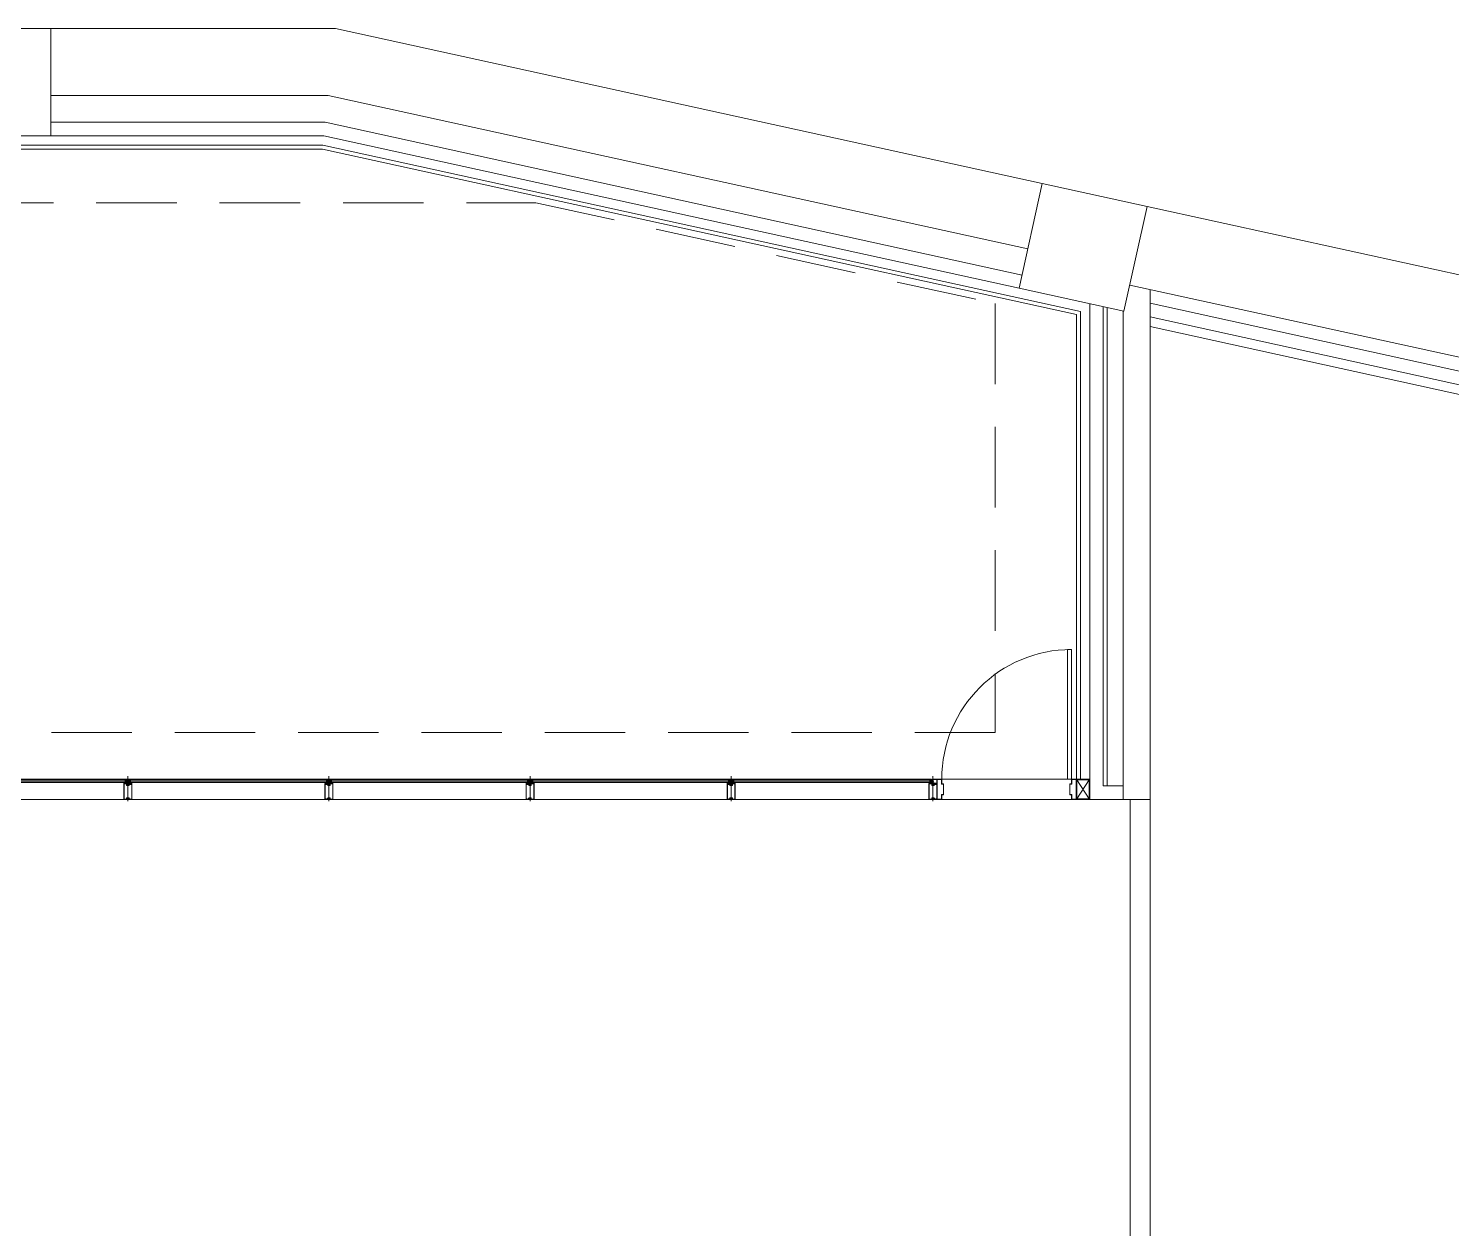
# Model space of a CAD drawing. Header units: millimetres. Extents: x 43806 to 399860, y -65551 to 59129.
# Drawn here: x 58320 to 68934, y -11624 to -2674 of the extents above; entities that cross this region are included whole.
import ezdxf

# ---------------------------------------------------------------- set-up
doc = ezdxf.new("R2010")
doc.units = ezdxf.units.MM
doc.header["$LTSCALE"] = 400
doc.header["$MEASUREMENT"] = 0
doc.linetypes.add('HID', pattern=[2.3, 1.5, -0.8])
doc.layers.add('A', color=8, linetype='CONTINUOUS', lineweight=0)

msp = doc.modelspace()

# ---------------------------------------------------------------- linework, layer by layer
at = {"layer": 'A', "ltscale": 4}
for p, q in [((57686, -2674), (58486, -2674)), ((58486, -2674), (58486, -3474)), ((58486, -3474), (57686, -3474)), ((65710, -4612), (65881, -3830)), ((65881, -3830), (66663, -4002)), ((66663, -4002), (66491, -4783)), ((66491, -4783), (65710, -4612))]:
    msp.add_line(p, q, dxfattribs=at)
at = {"layer": 'A', "ltscale": 2}
for p, q in [((58486, -2674), (60610, -2674)), ((60610, -2674), (65881, -3830)), ((58486, -3174), (60556, -3174)), ((60556, -3174), (65774, -4319)), ((58486, -3374), (60534, -3374)), ((60534, -3374), (65731, -4514)), ((58486, -3474), (60523, -3474)), ((60523, -3474), (65710, -4612)), ((44851, -3544), (60515, -3544)), ((44887, -3574), (60512, -3574)), ((60512, -3574), (66136, -4808)), ((60515, -3544), (66166, -4784)), ((66663, -4002), (73981, -5607)), ((66534, -4588), (73853, -6193)), ((66686, -4621), (66686, -8424)), ((66236, -4727), (66236, -8424)), ((66336, -4749), (66336, -8324)), ((66366, -4756), (66366, -8324)), ((66686, -4724), (73831, -6290)), ((66136, -4808), (66136, -8274)), ((66166, -4784), (66166, -8274)), ((66486, -4782), (66486, -8424)), ((66686, -4826), (73810, -6388)), ((66686, -4898), (74211, -6548)), ((66336, -8324), (66486, -8324)), ((66236, -8424), (66486, -8424)), ((66536, -13274), (66536, -8424)), ((66686, -13274), (66686, -8424))]:
    msp.add_line(p, q, dxfattribs=at)
at = {"layer": 'A', "linetype": 'HID'}
for p, q in [((52386, -3974), (62103, -3974)), ((62103, -3974), (65531, -4726)), ((65531, -4726), (65531, -7924)), ((65531, -7924), (56336, -7924))]:
    msp.add_line(p, q, dxfattribs=at)
at = {"layer": 'A'}
for p, q in [((66070, -8274), (66070, -7306)), ((66070, -7306), (66100, -7306)), ((66100, -7306), (66100, -8274)), ((65045, -8274), (51578, -8274)), ((59053, -8274), (59031, -8274)), ((59053, -8274), (59054, -8275)), ((59054, -8279), (59054, -8275)), ((59060, -8277), (59060, -8303)), ((59061, -8436), (59061, -8250)), ((59063, -8303), (59063, -8277)), ((59070, -8274), (59069, -8275)), ((59069, -8279), (59069, -8275)), ((59070, -8274), (59091, -8274)), ((60553, -8274), (60531, -8274)), ((60553, -8274), (60554, -8275)), ((60554, -8279), (60554, -8275)), ((60560, -8303), (60560, -8277)), ((60561, -8436), (60561, -8250)), ((60563, -8277), (60563, -8303)), ((60570, -8274), (60569, -8275)), ((60569, -8279), (60569, -8275)), ((60570, -8274), (60591, -8274)), ((62053, -8274), (62031, -8274)), ((62053, -8274), (62054, -8275)), ((62054, -8279), (62054, -8275)), ((62060, -8303), (62060, -8277)), ((62061, -8436), (62061, -8250)), ((62063, -8277), (62063, -8303)), ((62070, -8274), (62069, -8275)), ((62069, -8279), (62069, -8275)), ((62070, -8274), (62091, -8274)), ((63553, -8274), (63531, -8274)), ((63553, -8274), (63554, -8275)), ((63554, -8279), (63554, -8275)), ((63560, -8303), (63560, -8277)), ((63561, -8436), (63561, -8250)), ((63563, -8277), (63563, -8303)), ((63570, -8274), (63569, -8275)), ((63569, -8279), (63569, -8275)), ((63570, -8274), (63591, -8274)), ((65055, -8274), (65045, -8274)), ((65055, -8274), (65056, -8275)), ((65056, -8279), (65056, -8275)), ((65063, -8298), (65063, -8274)), ((65063, -8274), (65096, -8274)), ((65065, -8276), (65094, -8276)), ((65065, -8299), (65065, -8276)), ((65066, -8436), (65066, -8250)), ((65094, -8276), (65094, -8303)), ((65096, -8274), (65096, -8305)), ((65132, -8274), (65096, -8274)), ((65096, -8274), (65096, -8424)), ((65130, -8276), (65098, -8276)), ((65098, -8276), (65098, -8422)), ((65130, -8311), (65130, -8276)), ((65132, -8274), (66070, -8274)), ((65132, -8309), (65132, -8274)), ((66100, -8274), (66070, -8274)), ((66100, -8309), (66100, -8274)), ((66100, -8274), (66136, -8274)), ((66102, -8311), (66102, -8276)), ((66102, -8276), (66134, -8276)), ((66134, -8276), (66134, -8422)), ((66236, -8274), (66136, -8274)), ((66136, -8274), (66136, -8424)), ((66136, -8274), (66136, -8424)), ((66232, -8420), (66140, -8278)), ((66232, -8278), (66140, -8420)), ((66232, -8278), (66140, -8278)), ((66140, -8278), (66140, -8420)), ((66232, -8420), (66232, -8278)), ((66236, -8424), (66236, -8274)), ((65045, -8280), (51578, -8280)), ((65045, -8292), (51578, -8292)), ((65045, -8298), (51578, -8298)), ((59053, -8280), (59031, -8280)), ((59053, -8292), (59031, -8292)), ((59053, -8298), (59031, -8298)), ((59058, -8305), (59031, -8305)), ((59031, -8305), (59031, -8424)), ((59033, -8421), (59033, -8308)), ((59034, -8307), (59051, -8307)), ((59042, -8292), (59042, -8280)), ((59045, -8281), (59042, -8281)), ((59042, -8292), (59042, -8281)), ((59042, -8289), (59042, -8289)), ((59045, -8292), (59042, -8292)), ((59043, -8298), (59043, -8305)), ((59053, -8298), (59043, -8298)), ((59043, -8305), (59053, -8305)), ((59045, -8280), (59048, -8282)), ((59045, -8281), (59047, -8282)), ((59045, -8292), (59048, -8291)), ((59045, -8292), (59047, -8291)), ((59047, -8291), (59047, -8282)), ((59048, -8291), (59048, -8282)), ((59052, -8308), (59052, -8319)), ((59053, -8280), (59054, -8279)), ((59054, -8293), (59053, -8292)), ((59053, -8298), (59054, -8297)), ((59053, -8305), (59053, -8298)), ((59053, -8320), (59057, -8320)), ((59054, -8297), (59054, -8293)), ((59055, -8318), (59055, -8307)), ((59055, -8307), (59068, -8307)), ((59057, -8318), (59055, -8318)), ((59057, -8320), (59057, -8318)), ((59091, -8305), (59065, -8305)), ((59068, -8318), (59066, -8318)), ((59066, -8318), (59066, -8320)), ((59066, -8320), (59069, -8320)), ((59068, -8307), (59068, -8318)), ((59070, -8280), (59069, -8279)), ((59069, -8293), (59070, -8292)), ((59069, -8297), (59069, -8293)), ((59070, -8298), (59069, -8297)), ((59070, -8280), (59091, -8280)), ((59070, -8292), (59091, -8292)), ((59070, -8298), (59091, -8298)), ((59070, -8305), (59070, -8298)), ((59070, -8298), (59080, -8298)), ((59080, -8305), (59070, -8305)), ((59070, -8319), (59070, -8308)), ((59071, -8307), (59080, -8307)), ((59081, -8311), (59071, -8315)), ((59071, -8315), (59071, -8317)), ((59072, -8315), (59081, -8312)), ((59072, -8317), (59072, -8315)), ((59078, -8280), (59075, -8282)), ((59078, -8281), (59075, -8282)), ((59075, -8291), (59075, -8282)), ((59075, -8291), (59075, -8282)), ((59078, -8292), (59075, -8291)), ((59078, -8292), (59075, -8291)), ((59078, -8281), (59080, -8281)), ((59078, -8292), (59080, -8292)), ((59080, -8292), (59080, -8281)), ((59081, -8289), (59080, -8289)), ((59080, -8298), (59080, -8305)), ((59081, -8292), (59081, -8280)), ((59081, -8308), (59081, -8311)), ((59082, -8312), (59081, -8311)), ((59081, -8311), (59082, -8312)), ((59081, -8312), (59082, -8314)), ((59084, -8311), (59082, -8312)), ((59082, -8312), (59084, -8311)), ((59082, -8314), (59084, -8312)), ((59084, -8311), (59084, -8308)), ((59091, -8311), (59084, -8311)), ((59084, -8312), (59089, -8312)), ((59085, -8307), (59088, -8307)), ((59089, -8308), (59089, -8311)), ((59089, -8311), (59091, -8311)), ((59090, -8312), (59090, -8421)), ((59091, -8311), (59091, -8305)), ((59091, -8422), (59091, -8311)), ((60553, -8280), (60531, -8280)), ((60553, -8292), (60531, -8292)), ((60553, -8298), (60531, -8298)), ((60531, -8311), (60531, -8305)), ((60531, -8305), (60558, -8305)), ((60531, -8422), (60531, -8311)), ((60531, -8311), (60539, -8311)), ((60533, -8311), (60531, -8311)), ((60533, -8308), (60533, -8311)), ((60538, -8312), (60533, -8312)), ((60533, -8312), (60533, -8421)), ((60538, -8307), (60534, -8307)), ((60540, -8314), (60538, -8312)), ((60539, -8311), (60539, -8308)), ((60539, -8311), (60540, -8312)), ((60540, -8312), (60539, -8311)), ((60540, -8312), (60542, -8311)), ((60542, -8311), (60540, -8312)), ((60542, -8312), (60540, -8314)), ((60542, -8292), (60542, -8280)), ((60542, -8292), (60542, -8281)), ((60545, -8281), (60542, -8281)), ((60542, -8289), (60542, -8289)), ((60545, -8292), (60542, -8292)), ((60542, -8308), (60542, -8311)), ((60542, -8311), (60552, -8315)), ((60551, -8315), (60542, -8312)), ((60543, -8298), (60543, -8305)), ((60553, -8298), (60543, -8298)), ((60543, -8305), (60553, -8305)), ((60551, -8307), (60543, -8307)), ((60545, -8280), (60548, -8282)), ((60545, -8281), (60547, -8282)), ((60545, -8292), (60547, -8291)), ((60545, -8292), (60548, -8291)), ((60547, -8291), (60547, -8282)), ((60548, -8291), (60548, -8282)), ((60551, -8317), (60551, -8315)), ((60552, -8319), (60552, -8308)), ((60552, -8315), (60552, -8317)), ((60553, -8280), (60554, -8279)), ((60554, -8293), (60553, -8292)), ((60553, -8298), (60554, -8297)), ((60553, -8305), (60553, -8298)), ((60557, -8320), (60553, -8320)), ((60554, -8297), (60554, -8293)), ((60568, -8307), (60555, -8307)), ((60555, -8307), (60555, -8318)), ((60555, -8318), (60557, -8318)), ((60557, -8318), (60557, -8320)), ((60565, -8305), (60591, -8305)), ((60566, -8320), (60566, -8318)), ((60566, -8318), (60568, -8318)), ((60569, -8320), (60566, -8320)), ((60568, -8318), (60568, -8307)), ((60570, -8280), (60569, -8279)), ((60569, -8293), (60570, -8292)), ((60569, -8297), (60569, -8293)), ((60570, -8298), (60569, -8297)), ((60570, -8280), (60591, -8280)), ((60570, -8292), (60591, -8292)), ((60570, -8298), (60591, -8298)), ((60570, -8305), (60570, -8298)), ((60570, -8298), (60580, -8298)), ((60580, -8305), (60570, -8305)), ((60570, -8308), (60570, -8319)), ((60588, -8307), (60571, -8307)), ((60578, -8280), (60575, -8282)), ((60578, -8281), (60575, -8282)), ((60575, -8291), (60575, -8282)), ((60575, -8291), (60575, -8282)), ((60578, -8292), (60575, -8291)), ((60578, -8292), (60575, -8291)), ((60578, -8281), (60580, -8281)), ((60578, -8292), (60580, -8292)), ((60580, -8292), (60580, -8281)), ((60581, -8289), (60580, -8289)), ((60580, -8298), (60580, -8305)), ((60581, -8292), (60581, -8280)), ((60589, -8421), (60589, -8308)), ((60591, -8305), (60591, -8424)), ((62053, -8280), (62031, -8280)), ((62053, -8292), (62031, -8292)), ((62053, -8298), (62031, -8298)), ((62031, -8311), (62031, -8305)), ((62031, -8305), (62058, -8305)), ((62031, -8422), (62031, -8311)), ((62031, -8311), (62039, -8311)), ((62033, -8311), (62031, -8311)), ((62033, -8308), (62033, -8311)), ((62038, -8312), (62033, -8312)), ((62033, -8312), (62033, -8421)), ((62038, -8307), (62034, -8307)), ((62040, -8314), (62038, -8312)), ((62039, -8311), (62039, -8308)), ((62039, -8311), (62040, -8312)), ((62040, -8312), (62039, -8311)), ((62040, -8312), (62042, -8311)), ((62042, -8311), (62040, -8312)), ((62042, -8312), (62040, -8314)), ((62042, -8292), (62042, -8280)), ((62042, -8292), (62042, -8281)), ((62045, -8281), (62042, -8281)), ((62042, -8289), (62042, -8289)), ((62045, -8292), (62042, -8292)), ((62042, -8308), (62042, -8311)), ((62042, -8311), (62052, -8315)), ((62051, -8315), (62042, -8312)), ((62043, -8298), (62043, -8305)), ((62053, -8298), (62043, -8298)), ((62043, -8305), (62053, -8305)), ((62051, -8307), (62043, -8307)), ((62045, -8280), (62048, -8282)), ((62045, -8281), (62047, -8282)), ((62045, -8292), (62047, -8291)), ((62045, -8292), (62048, -8291)), ((62047, -8291), (62047, -8282)), ((62048, -8291), (62048, -8282)), ((62051, -8317), (62051, -8315)), ((62052, -8319), (62052, -8308)), ((62052, -8315), (62052, -8317)), ((62053, -8280), (62054, -8279)), ((62054, -8293), (62053, -8292)), ((62053, -8298), (62054, -8297)), ((62053, -8305), (62053, -8298)), ((62057, -8320), (62053, -8320)), ((62054, -8297), (62054, -8293)), ((62068, -8307), (62055, -8307)), ((62055, -8307), (62055, -8318)), ((62055, -8318), (62057, -8318)), ((62057, -8318), (62057, -8320)), ((62065, -8305), (62091, -8305)), ((62066, -8320), (62066, -8318)), ((62066, -8318), (62068, -8318)), ((62069, -8320), (62066, -8320)), ((62068, -8318), (62068, -8307)), ((62070, -8280), (62069, -8279)), ((62069, -8293), (62070, -8292)), ((62069, -8297), (62069, -8293)), ((62070, -8298), (62069, -8297)), ((62070, -8280), (62091, -8280)), ((62070, -8292), (62091, -8292)), ((62070, -8298), (62091, -8298)), ((62070, -8305), (62070, -8298)), ((62070, -8298), (62080, -8298)), ((62080, -8305), (62070, -8305)), ((62070, -8308), (62070, -8319)), ((62088, -8307), (62071, -8307)), ((62078, -8280), (62075, -8282)), ((62078, -8281), (62075, -8282)), ((62075, -8291), (62075, -8282)), ((62075, -8291), (62075, -8282)), ((62078, -8292), (62075, -8291)), ((62078, -8292), (62075, -8291)), ((62078, -8281), (62080, -8281)), ((62078, -8292), (62080, -8292)), ((62080, -8292), (62080, -8281)), ((62081, -8289), (62080, -8289)), ((62080, -8298), (62080, -8305)), ((62081, -8292), (62081, -8280)), ((62089, -8421), (62089, -8308)), ((62091, -8305), (62091, -8424)), ((63553, -8280), (63531, -8280)), ((63553, -8292), (63531, -8292)), ((63553, -8298), (63531, -8298)), ((63531, -8311), (63531, -8305)), ((63531, -8305), (63558, -8305)), ((63531, -8422), (63531, -8311)), ((63531, -8311), (63539, -8311)), ((63533, -8311), (63531, -8311)), ((63533, -8308), (63533, -8311)), ((63538, -8312), (63533, -8312)), ((63533, -8312), (63533, -8421)), ((63538, -8307), (63534, -8307)), ((63540, -8314), (63538, -8312)), ((63539, -8311), (63539, -8308)), ((63539, -8311), (63540, -8312)), ((63540, -8312), (63539, -8311)), ((63540, -8312), (63542, -8311)), ((63542, -8311), (63540, -8312)), ((63542, -8312), (63540, -8314)), ((63542, -8292), (63542, -8280)), ((63542, -8292), (63542, -8281)), ((63545, -8281), (63542, -8281)), ((63542, -8289), (63542, -8289)), ((63545, -8292), (63542, -8292)), ((63542, -8308), (63542, -8311)), ((63542, -8311), (63552, -8315)), ((63551, -8315), (63542, -8312)), ((63543, -8298), (63543, -8305)), ((63553, -8298), (63543, -8298)), ((63543, -8305), (63553, -8305)), ((63551, -8307), (63543, -8307)), ((63545, -8280), (63548, -8282)), ((63545, -8281), (63547, -8282)), ((63545, -8292), (63547, -8291)), ((63545, -8292), (63548, -8291)), ((63547, -8291), (63547, -8282)), ((63548, -8291), (63548, -8282)), ((63551, -8317), (63551, -8315)), ((63552, -8319), (63552, -8308)), ((63552, -8315), (63552, -8317)), ((63553, -8280), (63554, -8279)), ((63554, -8293), (63553, -8292)), ((63553, -8298), (63554, -8297)), ((63553, -8305), (63553, -8298)), ((63557, -8320), (63553, -8320)), ((63554, -8297), (63554, -8293)), ((63568, -8307), (63555, -8307)), ((63555, -8307), (63555, -8318)), ((63555, -8318), (63557, -8318)), ((63557, -8318), (63557, -8320)), ((63565, -8305), (63591, -8305)), ((63566, -8320), (63566, -8318)), ((63566, -8318), (63568, -8318)), ((63569, -8320), (63566, -8320)), ((63568, -8318), (63568, -8307)), ((63570, -8280), (63569, -8279)), ((63569, -8293), (63570, -8292)), ((63569, -8297), (63569, -8293)), ((63570, -8298), (63569, -8297)), ((63570, -8280), (63591, -8280)), ((63570, -8292), (63591, -8292)), ((63570, -8298), (63591, -8298)), ((63570, -8305), (63570, -8298)), ((63570, -8298), (63580, -8298)), ((63580, -8305), (63570, -8305)), ((63570, -8308), (63570, -8319)), ((63588, -8307), (63571, -8307)), ((63578, -8280), (63575, -8282)), ((63578, -8281), (63575, -8282)), ((63575, -8291), (63575, -8282)), ((63575, -8291), (63575, -8282)), ((63578, -8292), (63575, -8291)), ((63578, -8292), (63575, -8291)), ((63578, -8281), (63580, -8281)), ((63578, -8292), (63580, -8292)), ((63580, -8292), (63580, -8281)), ((63581, -8289), (63580, -8289)), ((63580, -8298), (63580, -8305)), ((63581, -8292), (63581, -8280)), ((63589, -8421), (63589, -8308)), ((63591, -8305), (63591, -8424)), ((65063, -8305), (65036, -8305)), ((65036, -8305), (65036, -8424)), ((65038, -8421), (65038, -8308)), ((65039, -8307), (65056, -8307)), ((65044, -8292), (65044, -8280)), ((65055, -8280), (65044, -8280)), ((65047, -8281), (65044, -8281)), ((65044, -8292), (65044, -8281)), ((65044, -8289), (65044, -8289)), ((65047, -8292), (65044, -8292)), ((65055, -8292), (65044, -8292)), ((65045, -8298), (65045, -8305)), ((65055, -8298), (65045, -8298)), ((65045, -8305), (65055, -8305)), ((65047, -8280), (65050, -8282)), ((65047, -8281), (65049, -8282)), ((65047, -8292), (65050, -8291)), ((65047, -8292), (65049, -8291)), ((65049, -8291), (65049, -8282)), ((65050, -8291), (65050, -8282)), ((65055, -8280), (65056, -8279)), ((65056, -8293), (65055, -8292)), ((65055, -8298), (65056, -8297)), ((65055, -8305), (65055, -8298)), ((65063, -8279), (65056, -8299)), ((65063, -8298), (65056, -8279)), ((65063, -8279), (65056, -8279)), ((65056, -8279), (65056, -8299)), ((65056, -8297), (65056, -8293)), ((65056, -8299), (65063, -8299)), ((65057, -8308), (65057, -8319)), ((65058, -8320), (65062, -8320)), ((65060, -8318), (65060, -8307)), ((65060, -8307), (65073, -8307)), ((65062, -8318), (65060, -8318)), ((65062, -8293), (65062, -8293)), ((65062, -8293), (65062, -8293)), ((65062, -8293), (65062, -8293)), ((65062, -8293), (65062, -8293)), ((65062, -8293), (65062, -8293)), ((65062, -8293), (65062, -8293)), ((65062, -8293), (65062, -8293)), ((65062, -8293), (65062, -8293)), ((65062, -8293), (65062, -8293)), ((65062, -8293), (65062, -8293)), ((65062, -8293), (65062, -8293)), ((65062, -8293), (65062, -8293)), ((65062, -8293), (65062, -8293)), ((65062, -8293), (65062, -8293)), ((65062, -8293), (65062, -8293)), ((65062, -8293), (65062, -8293)), ((65062, -8293), (65062, -8293)), ((65062, -8293), (65062, -8293)), ((65062, -8293), (65062, -8293)), ((65062, -8293), (65062, -8293)), ((65062, -8293), (65062, -8293)), ((65062, -8293), (65062, -8293)), ((65062, -8293), (65062, -8293)), ((65062, -8293), (65062, -8293)), ((65062, -8293), (65062, -8293)), ((65062, -8293), (65062, -8293)), ((65062, -8293), (65062, -8293)), ((65062, -8293), (65062, -8293)), ((65062, -8293), (65062, -8293)), ((65062, -8293), (65062, -8293)), ((65062, -8293), (65062, -8293)), ((65062, -8293), (65062, -8293)), ((65062, -8293), (65062, -8293)), ((65062, -8293), (65062, -8293)), ((65062, -8293), (65062, -8293)), ((65062, -8293), (65062, -8293)), ((65062, -8293), (65062, -8293)), ((65062, -8293), (65062, -8293)), ((65062, -8293), (65062, -8293)), ((65062, -8293), (65062, -8293)), ((65062, -8293), (65062, -8293)), ((65062, -8293), (65062, -8294)), ((65062, -8294), (65062, -8294)), ((65062, -8294), (65062, -8294)), ((65062, -8294), (65062, -8294)), ((65062, -8294), (65062, -8294)), ((65062, -8294), (65062, -8294)), ((65062, -8294), (65062, -8294)), ((65062, -8294), (65062, -8294)), ((65062, -8294), (65062, -8294)), ((65062, -8294), (65062, -8294)), ((65062, -8294), (65062, -8294)), ((65062, -8294), (65062, -8294)), ((65062, -8294), (65062, -8294)), ((65062, -8294), (65062, -8294)), ((65062, -8294), (65062, -8294)), ((65062, -8294), (65062, -8294)), ((65062, -8294), (65062, -8294)), ((65062, -8294), (65062, -8294)), ((65062, -8294), (65062, -8294)), ((65062, -8294), (65062, -8294)), ((65062, -8294), (65062, -8294)), ((65062, -8294), (65062, -8294)), ((65062, -8294), (65062, -8294)), ((65062, -8294), (65062, -8294)), ((65062, -8294), (65062, -8294)), ((65062, -8294), (65062, -8294)), ((65062, -8294), (65062, -8294)), ((65062, -8294), (65062, -8294)), ((65062, -8294), (65062, -8294)), ((65062, -8294), (65062, -8294)), ((65062, -8294), (65062, -8294)), ((65062, -8294), (65062, -8294)), ((65062, -8294), (65062, -8294)), ((65062, -8294), (65062, -8294)), ((65062, -8294), (65062, -8294)), ((65062, -8294), (65062, -8294)), ((65062, -8294), (65062, -8294)), ((65062, -8294), (65062, -8294)), ((65062, -8294), (65062, -8294)), ((65062, -8294), (65062, -8294)), ((65062, -8294), (65063, -8294)), ((65063, -8294), (65062, -8294)), ((65062, -8294), (65062, -8294)), ((65062, -8294), (65062, -8294)), ((65062, -8294), (65062, -8294)), ((65062, -8294), (65062, -8294)), ((65062, -8294), (65062, -8294)), ((65062, -8294), (65062, -8294)), ((65062, -8294), (65062, -8294)), ((65062, -8294), (65062, -8294)), ((65062, -8294), (65062, -8294)), ((65062, -8294), (65062, -8294)), ((65062, -8294), (65062, -8294)), ((65062, -8294), (65062, -8294)), ((65062, -8294), (65062, -8294)), ((65062, -8294), (65062, -8294)), ((65062, -8294), (65062, -8294)), ((65062, -8294), (65062, -8294)), ((65062, -8294), (65062, -8294)), ((65062, -8294), (65062, -8294)), ((65062, -8294), (65062, -8294)), ((65062, -8294), (65062, -8294)), ((65062, -8294), (65062, -8294)), ((65062, -8294), (65062, -8294)), ((65062, -8294), (65062, -8294)), ((65062, -8294), (65062, -8294)), ((65062, -8294), (65062, -8294)), ((65062, -8294), (65062, -8294)), ((65062, -8294), (65062, -8294)), ((65062, -8294), (65062, -8294)), ((65062, -8294), (65062, -8294)), ((65062, -8294), (65062, -8294)), ((65062, -8294), (65062, -8294)), ((65062, -8294), (65062, -8294)), ((65062, -8294), (65062, -8294)), ((65062, -8294), (65062, -8294)), ((65062, -8294), (65062, -8294)), ((65062, -8294), (65062, -8294)), ((65062, -8294), (65062, -8295)), ((65062, -8295), (65062, -8295)), ((65062, -8295), (65062, -8295)), ((65062, -8295), (65062, -8295)), ((65062, -8295), (65062, -8295)), ((65062, -8295), (65062, -8295)), ((65062, -8295), (65062, -8295)), ((65062, -8295), (65062, -8295)), ((65062, -8295), (65062, -8295)), ((65062, -8295), (65062, -8295)), ((65062, -8295), (65062, -8295)), ((65062, -8295), (65062, -8295)), ((65062, -8295), (65062, -8295)), ((65062, -8295), (65062, -8295)), ((65062, -8295), (65062, -8295)), ((65062, -8295), (65062, -8295)), ((65062, -8295), (65062, -8295)), ((65062, -8295), (65062, -8295)), ((65062, -8295), (65062, -8295)), ((65062, -8295), (65062, -8295)), ((65062, -8295), (65062, -8295)), ((65062, -8295), (65062, -8295)), ((65062, -8295), (65062, -8295)), ((65062, -8295), (65062, -8295)), ((65062, -8295), (65062, -8295)), ((65062, -8295), (65062, -8295)), ((65062, -8295), (65062, -8295)), ((65062, -8295), (65062, -8295)), ((65062, -8295), (65062, -8295)), ((65062, -8295), (65062, -8295)), ((65062, -8295), (65062, -8295)), ((65062, -8295), (65062, -8295)), ((65062, -8295), (65062, -8295)), ((65062, -8295), (65062, -8295)), ((65062, -8295), (65062, -8295)), ((65062, -8295), (65062, -8295)), ((65062, -8295), (65062, -8295)), ((65062, -8295), (65062, -8295)), ((65062, -8295), (65062, -8295)), ((65062, -8295), (65062, -8295)), ((65062, -8295), (65062, -8295)), ((65062, -8295), (65062, -8295)), ((65062, -8295), (65062, -8295)), ((65062, -8295), (65062, -8295)), ((65062, -8295), (65062, -8295)), ((65062, -8320), (65062, -8318)), ((65063, -8299), (65063, -8279)), ((65063, -8292), (65063, -8296)), ((65063, -8293), (65070, -8293)), ((65063, -8294), (65063, -8294)), ((65063, -8294), (65063, -8294)), ((65063, -8294), (65063, -8294)), ((65063, -8294), (65063, -8294)), ((65063, -8294), (65063, -8294)), ((65063, -8294), (65063, -8294)), ((65063, -8294), (65063, -8294)), ((65063, -8294), (65063, -8294)), ((65063, -8294), (65063, -8294)), ((65063, -8294), (65063, -8294)), ((65063, -8294), (65063, -8294)), ((65063, -8294), (65063, -8294)), ((65063, -8294), (65063, -8294)), ((65063, -8294), (65063, -8294)), ((65063, -8294), (65063, -8294)), ((65063, -8294), (65063, -8294)), ((65063, -8294), (65063, -8294)), ((65063, -8294), (65063, -8294)), ((65063, -8294), (65063, -8294)), ((65063, -8294), (65063, -8294)), ((65063, -8294), (65063, -8294)), ((65063, -8294), (65063, -8294)), ((65063, -8294), (65063, -8294)), ((65063, -8294), (65063, -8294)), ((65063, -8294), (65063, -8294)), ((65063, -8294), (65063, -8294)), ((65063, -8295), (65070, -8295)), ((65063, -8299), (65065, -8299)), ((65065, -8282), (65065, -8303)), ((65065, -8299), (65065, -8299)), ((65068, -8303), (65068, -8282)), ((65072, -8294), (65070, -8293)), ((65070, -8295), (65072, -8294)), ((65096, -8305), (65070, -8305)), ((65073, -8318), (65071, -8318)), ((65071, -8318), (65071, -8320)), ((65071, -8320), (65074, -8320)), ((65073, -8307), (65073, -8318)), ((65075, -8305), (65075, -8303)), ((65094, -8303), (65075, -8303)), ((65096, -8305), (65075, -8305)), ((65075, -8319), (65075, -8308)), ((65076, -8307), (65085, -8307)), ((65086, -8311), (65076, -8315)), ((65076, -8315), (65076, -8317)), ((65077, -8315), (65086, -8312)), ((65077, -8317), (65077, -8315)), ((65086, -8308), (65086, -8311)), ((65086, -8311), (65087, -8312)), ((65087, -8312), (65086, -8311)), ((65086, -8312), (65087, -8314)), ((65087, -8312), (65089, -8311)), ((65089, -8311), (65087, -8312)), ((65087, -8314), (65089, -8312)), ((65089, -8311), (65089, -8308)), ((65096, -8311), (65089, -8311)), ((65089, -8312), (65094, -8312)), ((65090, -8307), (65093, -8307)), ((65094, -8308), (65094, -8311)), ((65094, -8311), (65096, -8311)), ((65095, -8312), (65095, -8421)), ((65096, -8311), (65096, -8305)), ((65096, -8422), (65096, -8311)), ((65144, -8311), (65130, -8311)), ((65146, -8309), (65132, -8309)), ((65144, -8387), (65144, -8311)), ((65146, -8389), (65146, -8309)), ((66086, -8389), (66086, -8309)), ((66086, -8309), (66100, -8309)), ((66088, -8387), (66088, -8311)), ((66088, -8311), (66102, -8311)), ((65036, -8424), (51586, -8424)), ((59031, -8424), (59091, -8424)), ((59051, -8422), (59034, -8422)), ((59052, -8414), (59052, -8421)), ((59057, -8413), (59053, -8413)), ((59055, -8422), (59055, -8415)), ((59055, -8415), (59057, -8415)), ((59068, -8422), (59055, -8422)), ((59057, -8415), (59057, -8413)), ((59069, -8413), (59066, -8413)), ((59066, -8413), (59066, -8415)), ((59066, -8415), (59068, -8415)), ((59068, -8415), (59068, -8422)), ((59070, -8421), (59070, -8414)), ((59071, -8416), (59071, -8416)), ((59071, -8416), (59071, -8419)), ((59071, -8419), (59081, -8422)), ((59081, -8422), (59071, -8422)), ((59072, -8418), (59072, -8416)), ((59081, -8421), (59072, -8418)), ((59082, -8419), (59081, -8421)), ((59081, -8422), (59082, -8421)), ((59082, -8421), (59081, -8422)), ((59084, -8421), (59082, -8419)), ((59082, -8421), (59084, -8422)), ((59084, -8422), (59082, -8421)), ((59089, -8421), (59084, -8421)), ((59084, -8422), (59091, -8422)), ((59091, -8422), (59084, -8422)), ((59091, -8424), (59091, -8422)), ((60539, -8422), (60531, -8422)), ((60531, -8424), (60531, -8422)), ((60531, -8422), (60539, -8422)), ((60591, -8424), (60531, -8424)), ((60533, -8421), (60538, -8421)), ((60538, -8421), (60540, -8419)), ((60540, -8421), (60539, -8422)), ((60539, -8422), (60540, -8421)), ((60540, -8419), (60542, -8421)), ((60542, -8422), (60540, -8421)), ((60540, -8421), (60542, -8422)), ((60542, -8421), (60551, -8418)), ((60552, -8419), (60542, -8422)), ((60542, -8422), (60551, -8422)), ((60551, -8418), (60551, -8416)), ((60551, -8416), (60551, -8416)), ((60552, -8421), (60552, -8414)), ((60552, -8416), (60552, -8419)), ((60553, -8413), (60557, -8413)), ((60557, -8415), (60555, -8415)), ((60555, -8415), (60555, -8422)), ((60555, -8422), (60568, -8422)), ((60557, -8413), (60557, -8415)), ((60566, -8415), (60566, -8413)), ((60566, -8413), (60569, -8413)), ((60568, -8415), (60566, -8415)), ((60568, -8422), (60568, -8415)), ((60570, -8414), (60570, -8421)), ((60571, -8422), (60588, -8422)), ((62039, -8422), (62031, -8422)), ((62031, -8424), (62031, -8422)), ((62031, -8422), (62039, -8422)), ((62091, -8424), (62031, -8424)), ((62033, -8421), (62038, -8421)), ((62038, -8421), (62040, -8419)), ((62040, -8421), (62039, -8422)), ((62039, -8422), (62040, -8421)), ((62040, -8419), (62042, -8421)), ((62042, -8422), (62040, -8421)), ((62040, -8421), (62042, -8422)), ((62042, -8421), (62051, -8418)), ((62052, -8419), (62042, -8422)), ((62042, -8422), (62051, -8422)), ((62051, -8418), (62051, -8416)), ((62051, -8416), (62051, -8416)), ((62052, -8421), (62052, -8414)), ((62052, -8416), (62052, -8419)), ((62053, -8413), (62057, -8413)), ((62057, -8415), (62055, -8415)), ((62055, -8415), (62055, -8422)), ((62055, -8422), (62068, -8422)), ((62057, -8413), (62057, -8415)), ((62066, -8415), (62066, -8413)), ((62066, -8413), (62069, -8413)), ((62068, -8415), (62066, -8415)), ((62068, -8422), (62068, -8415)), ((62070, -8414), (62070, -8421)), ((62071, -8422), (62088, -8422)), ((63539, -8422), (63531, -8422)), ((63531, -8424), (63531, -8422)), ((63531, -8422), (63539, -8422)), ((63591, -8424), (63531, -8424)), ((63533, -8421), (63538, -8421)), ((63538, -8421), (63540, -8419)), ((63540, -8421), (63539, -8422)), ((63539, -8422), (63540, -8421)), ((63540, -8419), (63542, -8421)), ((63542, -8422), (63540, -8421)), ((63540, -8421), (63542, -8422)), ((63542, -8421), (63551, -8418)), ((63552, -8419), (63542, -8422)), ((63542, -8422), (63551, -8422)), ((63551, -8418), (63551, -8416)), ((63551, -8416), (63551, -8416)), ((63552, -8421), (63552, -8414)), ((63552, -8416), (63552, -8419)), ((63553, -8413), (63557, -8413)), ((63557, -8415), (63555, -8415)), ((63555, -8415), (63555, -8422)), ((63555, -8422), (63568, -8422)), ((63557, -8413), (63557, -8415)), ((63566, -8415), (63566, -8413)), ((63566, -8413), (63569, -8413)), ((63568, -8415), (63566, -8415)), ((63568, -8422), (63568, -8415)), ((63570, -8414), (63570, -8421)), ((63571, -8422), (63588, -8422)), ((65036, -8424), (65096, -8424)), ((65056, -8422), (65039, -8422)), ((65057, -8414), (65057, -8421)), ((65062, -8413), (65058, -8413)), ((65060, -8422), (65060, -8415)), ((65060, -8415), (65062, -8415)), ((65073, -8422), (65060, -8422)), ((65062, -8415), (65062, -8413)), ((65074, -8413), (65071, -8413)), ((65071, -8413), (65071, -8415)), ((65071, -8415), (65073, -8415)), ((65073, -8415), (65073, -8422)), ((65075, -8421), (65075, -8414)), ((65076, -8416), (65076, -8416)), ((65076, -8416), (65076, -8419)), ((65076, -8419), (65086, -8422)), ((65086, -8422), (65076, -8422)), ((65077, -8418), (65077, -8416)), ((65086, -8421), (65077, -8418)), ((65087, -8419), (65086, -8421)), ((65087, -8421), (65086, -8422)), ((65086, -8422), (65087, -8421)), ((65089, -8421), (65087, -8419)), ((65089, -8422), (65087, -8421)), ((65087, -8421), (65089, -8422)), ((65094, -8421), (65089, -8421)), ((65096, -8422), (65089, -8422)), ((65089, -8422), (65096, -8422)), ((65096, -8424), (65096, -8422)), ((65096, -8424), (65132, -8424)), ((65098, -8422), (65130, -8422)), ((65130, -8422), (65130, -8387)), ((65130, -8387), (65144, -8387)), ((65132, -8424), (65132, -8389)), ((65132, -8389), (65146, -8389)), ((65132, -8424), (66100, -8424)), ((66100, -8389), (66086, -8389)), ((66102, -8387), (66088, -8387)), ((66100, -8424), (66100, -8389)), ((66136, -8424), (66100, -8424)), ((66102, -8422), (66102, -8387)), ((66134, -8422), (66102, -8422)), ((66136, -8424), (66236, -8424)), ((66140, -8420), (66232, -8420)), ((66486, -8424), (66686, -8424))]:
    msp.add_line(p, q, dxfattribs=at)
for centre in [(59057, -8295), (59066, -8295), (60557, -8295), (60566, -8295), (62057, -8295), (62066, -8295), (63557, -8295), (63566, -8295)]:
    msp.add_circle(centre, 3, dxfattribs=at)
for centre, radius, start, end in [((66100, -8274), 968, 90, 180), ((59061, -8239), 36.6, 256.5803, 283.4197), ((59061, -8277), 1.5, 90, 180), ((59061, -8277), 1.5, 0, 90), ((60561, -8239), 36.6, 256.5803, 283.4197), ((60561, -8277), 1.5, 90, 180), ((60561, -8277), 1.5, 360, 90), ((62061, -8239), 36.6, 256.5803, 283.4197), ((62061, -8277), 1.5, 90, 180), ((62061, -8277), 1.5, 360, 90), ((63561, -8239), 36.6, 256.5803, 283.4197), ((63561, -8277), 1.5, 90, 180), ((63561, -8277), 1.5, 360, 90), ((59024, -8304), 7.98, 346.4059, 39.9763), ((59034, -8308), 1, 90, 180), ((59051, -8308), 1, 360, 90), ((59053, -8319), 1, 180, 270), ((59078, -8286), 25, 163.7398, 196.2602), ((59058, -8303), 2, 270, 0), ((59065, -8303), 2, 180, 270), ((59045, -8286), 25, 343.7398, 16.2602), ((59069, -8319), 1, 270, 360), ((59071, -8308), 1, 90, 180), ((59071, -8317), 0.5, 180, 270), ((59071, -8317), 0.5, 270, 0), ((59080, -8308), 1, 0, 90), ((59085, -8308), 1, 90, 180), ((59088, -8308), 1, 0, 90), ((59089, -8312), 0.5, 0, 90), ((59099, -8304), 7.98, 140.0237, 193.5941), ((60524, -8304), 7.98, 346.4059, 39.9763), ((60534, -8308), 1, 90, 180), ((60533, -8312), 0.5, 90, 180), ((60538, -8308), 1, 360, 90), ((60543, -8308), 1, 90, 180), ((60551, -8308), 1, 360, 90), ((60551, -8317), 0.5, 270, 0), ((60551, -8317), 0.5, 180, 270), ((60553, -8319), 1, 180, 270), ((60578, -8286), 25, 163.7398, 196.2602), ((60558, -8303), 2, 270, 360), ((60565, -8303), 2, 180, 270), ((60545, -8286), 25, 343.7398, 16.2602), ((60569, -8319), 1, 270, 0), ((60571, -8308), 1, 90, 180), ((60588, -8308), 1, 360, 90), ((60599, -8304), 7.98, 140.0237, 193.5941), ((62024, -8304), 7.98, 346.4059, 39.9763), ((62034, -8308), 1, 90, 180), ((62033, -8312), 0.5, 90, 180), ((62038, -8308), 1, 360, 90), ((62043, -8308), 1, 90, 180), ((62051, -8308), 1, 360, 90), ((62051, -8317), 0.5, 270, 0), ((62051, -8317), 0.5, 180, 270), ((62053, -8319), 1, 180, 270), ((62078, -8286), 25, 163.7398, 196.2602), ((62058, -8303), 2, 270, 360), ((62065, -8303), 2, 180, 270), ((62045, -8286), 25, 343.7398, 16.2602), ((62069, -8319), 1, 270, 0), ((62071, -8308), 1, 90, 180), ((62088, -8308), 1, 360, 90), ((62099, -8304), 7.98, 140.0237, 193.5941), ((63524, -8304), 7.98, 346.4059, 39.9763), ((63534, -8308), 1, 90, 180), ((63533, -8312), 0.5, 90, 180), ((63538, -8308), 1, 360, 90), ((63543, -8308), 1, 90, 180), ((63551, -8308), 1, 360, 90), ((63551, -8317), 0.5, 270, 0), ((63551, -8317), 0.5, 180, 270), ((63553, -8319), 1, 180, 270), ((63578, -8286), 25, 163.7398, 196.2602), ((63558, -8303), 2, 270, 360), ((63565, -8303), 2, 180, 270), ((63545, -8286), 25, 343.7398, 16.2602), ((63569, -8319), 1, 270, 0), ((63571, -8308), 1, 90, 180), ((63588, -8308), 1, 360, 90), ((63599, -8304), 7.98, 140.0237, 193.5941), ((65029, -8304), 7.98, 346.4059, 39.9763), ((65039, -8308), 1, 90, 180), ((65080, -8286), 25, 163.7398, 196.2602), ((65056, -8308), 1, 360, 90), ((65058, -8319), 1, 180, 270), ((65063, -8294), 1.85, 108.9246, 251.0754), ((65063, -8303), 2, 270, 0), ((65066, -8282), 1.5, 90, 180), ((65066, -8282), 1.5, 0, 90), ((65070, -8303), 2, 180, 270), ((65074, -8319), 1, 270, 360), ((65076, -8308), 1, 90, 180), ((65076, -8317), 0.5, 180, 270), ((65076, -8317), 0.5, 270, 0), ((65085, -8308), 1, 0, 90), ((65090, -8308), 1, 90, 180), ((65093, -8308), 1, 0, 90), ((65094, -8312), 0.5, 0, 90), ((59034, -8421), 1, 180, 270), ((59051, -8421), 1, 270, 0), ((59053, -8414), 1, 90, 180), ((59069, -8414), 1, 0, 90), ((59071, -8421), 1, 180, 270), ((59071, -8416), 0.5, 360, 90), ((59071, -8416), 0.5, 90, 180), ((59089, -8421), 0.5, 270, 0), ((60533, -8421), 0.5, 180, 270), ((60551, -8416), 0.5, 90, 180), ((60551, -8416), 0.5, 360, 90), ((60551, -8421), 1, 270, 0), ((60553, -8414), 1, 90, 180), ((60569, -8414), 1, 0, 90), ((60571, -8421), 1, 180, 270), ((60588, -8421), 1, 270, 0), ((62033, -8421), 0.5, 180, 270), ((62051, -8416), 0.5, 90, 180), ((62051, -8416), 0.5, 360, 90), ((62051, -8421), 1, 270, 0), ((62053, -8414), 1, 90, 180), ((62069, -8414), 1, 0, 90), ((62071, -8421), 1, 180, 270), ((62088, -8421), 1, 270, 0), ((63533, -8421), 0.5, 180, 270), ((63551, -8416), 0.5, 90, 180), ((63551, -8416), 0.5, 360, 90), ((63551, -8421), 1, 270, 0), ((63553, -8414), 1, 90, 180), ((63569, -8414), 1, 0, 90), ((63571, -8421), 1, 180, 270), ((63588, -8421), 1, 270, 0), ((65039, -8421), 1, 180, 270), ((65056, -8421), 1, 270, 0), ((65058, -8414), 1, 90, 180), ((65074, -8414), 1, 0, 90), ((65076, -8421), 1, 180, 270), ((65076, -8416), 0.5, 360, 90), ((65076, -8416), 0.5, 90, 180), ((65094, -8421), 0.5, 270, 0)]:
    msp.add_arc(centre, radius, start, end, dxfattribs=at)

doc.saveas('drawing.dxf')
